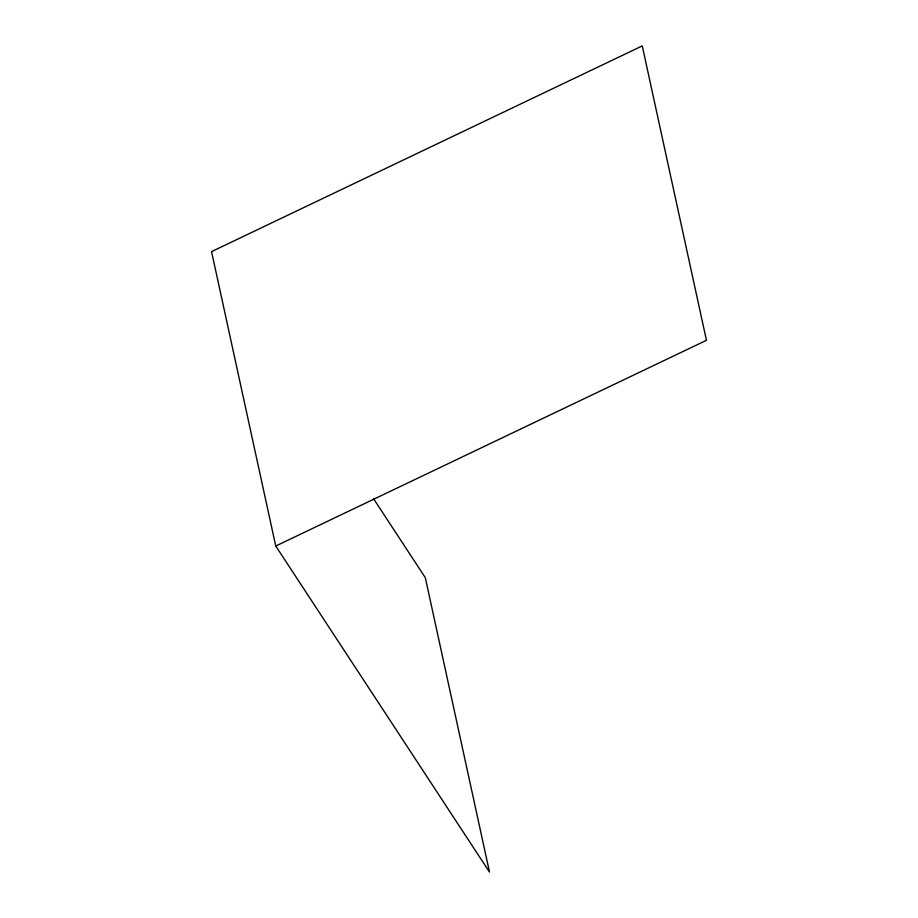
<?xml version="1.0" encoding="UTF-8"?>
<svg xmlns="http://www.w3.org/2000/svg" width="918" height="918" viewBox="0 0 918 918"><rect width="100%" height="100%" fill="white"/><g stroke="black" fill="none" stroke-linecap="round" stroke-linejoin="round"><path stroke-width="1.38" d="M275.744 546.026L706.447 340.303L642.256 45.9L211.553 251.624L275.744 546.026L489.512 872.1L425.321 577.697L373.454 498.577"/></g></svg>
